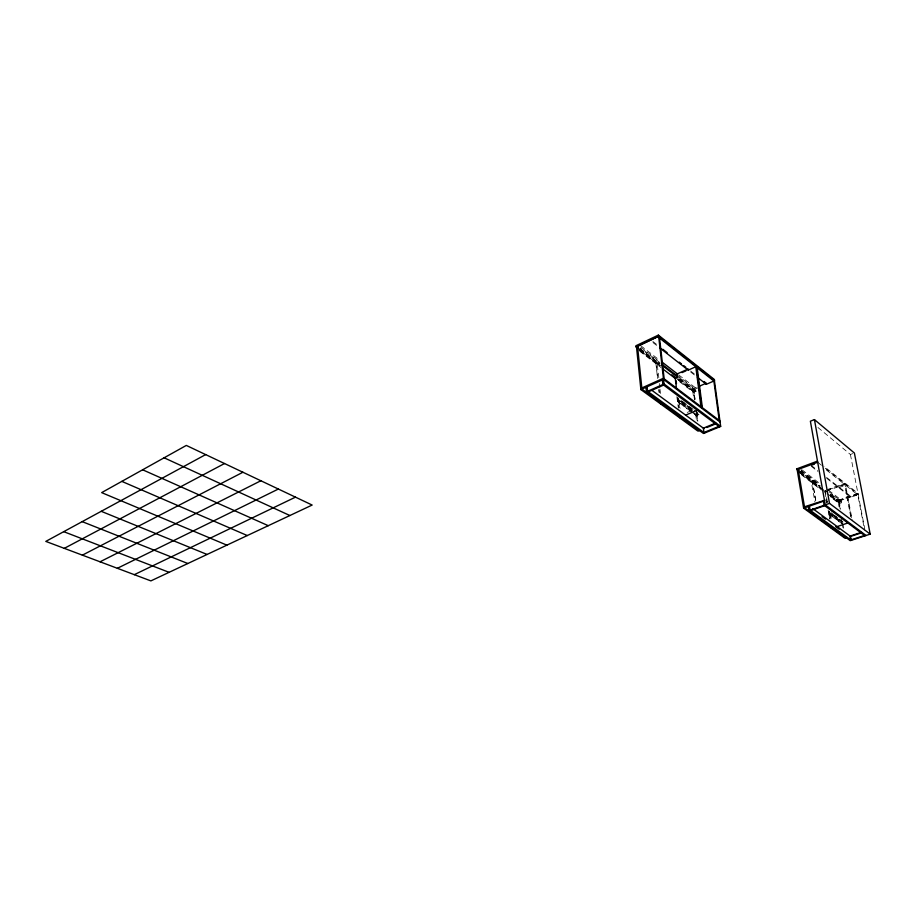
<?xml version="1.0" encoding="UTF-8"?>
<svg xmlns="http://www.w3.org/2000/svg" width="916" height="916" viewBox="0 0 916 916"><rect width="100%" height="100%" fill="white"/><g stroke="black" fill="none" stroke-linecap="round" stroke-linejoin="round"><path stroke-width="0.69" stroke-dasharray="4.58 3.44" d="M659.921 362.667L641.086 348.217L638.567 349.397L660.745 366.354M638.681 350.507L641.2 349.328L660.047 363.767M640.021 350.771L655.845 362.862L656.967 362.347L658.856 377.999M657.722 378.503L656.005 362.988L657.127 362.473L659.302 364.144M696.332 387.411L692.462 389.105L692.588 390.182L697.763 387.926M694.511 400.029L693.103 388.945L693.79 389.472L696.366 388.35M678.08 379.865L692.759 391.086L693.87 390.605L695.061 400.052M678.447 398.964L677.325 399.445L694.385 412.166M678.767 374.942L695.565 387.869L696.011 391.338L693.538 392.403L677.829 380.415M691.191 410.173L678.676 400.853L677.542 401.345L692.347 412.337M692.198 409.555L682.031 401.964L679.523 403.051L693.091 413.139M687.206 412.44L692.198 410.311M693.492 413.185L695.759 414.879L698.839 413.505L698.977 414.605L696.481 415.658L694.225 413.975M800.401 471.683L801.443 471.293L820.221 485.709M799.29 473.16L801.615 472.301L819.293 485.846M817.954 427.497L850.414 454.485L854.376 453.008M811.416 481.782L812.458 481.404L815.767 500.422M826.553 489.831L844.438 483.442L851.09 518.811M828.35 489.774L844.941 483.843L851.342 517.838M826.679 478.335L837.648 486.911L844.621 484.427L826.049 469.736M826.312 491.079L845.457 484.255L852.12 519.59M824.904 492.087L826.037 491.812M838.678 487.713L845.64 485.24L857.788 494.835L850.884 497.251L838.678 487.713L838.495 486.74L850.689 496.277L850.884 497.251M826.77 501.991L827.801 501.625M826.805 502.208L827.846 501.842M858.017 493.38L837.797 500.457L837.98 501.418L858.212 494.342L858.017 493.38L823.976 466.381M840.144 508.838L838.609 500.514L857.605 493.873L864.612 530.192M838.609 500.514L858.097 494.262M830.526 496.392L838.232 502.277L839.251 501.922L830.446 495.178M828.591 490.266L840.877 499.712L841.449 502.838L839.182 503.628L830.228 496.793M829.827 519.12L828.877 513.796L829.919 513.441L843.189 523.322M832.793 513.533L830.48 514.334L842.846 523.528M830.881 518.765L829.564 511.723L828.579 512.101L841.85 521.983L842.88 521.639L830.72 512.559M841.907 523.677L830.663 515.33L832.976 514.529L845.331 523.746M680.771 401.345L692.061 409.773M842.983 522.269L831.751 513.899L831.362 511.689M691.82 411.192L679.386 401.941L681.893 400.853L682.031 401.964M692.954 412.04L696.343 414.559M828.877 513.796L842.159 523.666L842.892 527.616M683.027 401.7L693.194 409.292M694.317 410.128L697.706 412.658M680.725 400.658L693.229 409.99M696.721 412.921L698.977 414.605M639.792 351.355L660.871 367.453M801.5 474.854L821.412 490.06M639.952 348.744L659.898 364.03M678.882 378.709L694.763 390.743L694.454 388.361L678.779 376.304M798.855 470.618L820.289 486.923M824.709 490.312L826.919 492.007M830.01 494.48L840.247 502.22L839.857 500.079L828.682 491.491M640.021 349.374L656.967 362.347M679.191 379.373L693.87 390.605M800.573 472.312L823.679 490.003M640.524 350.336L660.894 365.931M677.874 378.915L692.588 390.182M800.126 472.461L823.507 490.346M830.182 495.453L837.98 501.418M676.581 378.468L693.412 391.338L695.874 390.262L679.065 377.358L679.191 378.445L696.011 391.338M799.118 472.164L821.24 489.075M822.339 489.923L825.66 492.453M827.812 494.102L838.999 502.655L841.277 501.865L828.991 492.442M656.005 362.988L660.367 366.32M800.607 473.515L820.404 488.652M640.799 347.13L659.623 361.591M801.122 470.32L819.9 484.747M825.785 490.678L825.27 490.289L827.537 502.918M830.285 494.274L841.449 502.838M640.834 345.744L659.646 360.228M802.176 469.931L819.831 483.522M652.959 342.561L658.467 346.866M690.756 372.102L695.21 375.583M811.313 466.336L817.896 471.477M652.833 341.45L658.341 345.756M690.618 371.014L695.072 374.507M811.141 465.328L817.725 470.481M826.495 477.35L837.464 485.927L837.648 486.911M818.228 462.695L821.503 465.282M825.247 468.248L858.212 494.342M850.414 454.485L864.715 528.498M839.113 500.892L840.648 509.216M842.949 524.101L843.716 528.269M838.232 502.277L839.251 507.83M841.335 519.189L841.85 521.983M830.331 513.51L831.591 520.528M829.427 511.265L830.686 518.238M829.037 511.334L830.297 518.353M825.018 492.178L826.014 497.777M826.14 499.06L826.896 503.25M828.144 510.223L829.633 518.593M815.652 500.342L812.332 481.312L811.301 481.69L814.954 502.151M801.065 469.072L801.615 472.301M693.79 389.472L695.015 399.17M696.607 411.639L697.832 421.326M696.881 414.41L697.74 421.142M696.091 412.509L697.133 420.822M692.759 391.086L693.607 397.83M695.759 414.879L696.446 420.261M679.134 399.868L680.141 408.273M678.676 400.853L679.489 407.666M678.252 397.933L679.42 407.746M677.542 397.395L678.71 407.219M676.844 396.674L678.355 408.158M659.314 383.518L659.795 387.743M659.944 389.151L660.585 393.514M658.97 389.781L659.291 392.609M655.845 362.862L657.562 378.377M658.81 389.666L659.119 392.483M641.086 348.217L641.2 349.328"/><path stroke-width="1.37" d="M205.665 454.599L45.8 541.402L150.877 580.893L312.15 505.048L186.314 445.428L101.653 492.625L226.893 545.146M64.292 548.352L224.523 463.53M82.371 555.153L242.923 472.244M100.05 561.794L260.865 480.751M117.362 568.298L278.372 489.041M134.297 574.664L295.467 497.148M658.364 335.107L658.49 336.218L714.549 380.598L714.4 379.522L658.364 335.107L635.887 345.767L636.002 346.878L638.257 348.607M636.002 346.878L658.49 336.218M698.885 429.638L699.023 430.749L641.956 389.105L637.547 346.351L658.661 336.355L664.054 383.953L720.686 426.432L703.488 433.486L646.421 391.819L645.952 387.308M637.765 347.645L636.631 348.183L640.868 389.563L660.367 403.761L661.512 403.269M641.83 387.949L663.413 378.251L719.93 420.936M640.868 389.563L663.55 379.419L720.091 422.058M676.168 374.381L687.859 369.137M682.077 372.606L685.97 370.854M659.566 347.736L688.225 370.133L695.794 366.744L659.543 338.073M661.856 361.923L677.348 373.854L677.771 377.358L675.287 378.468L663.081 369.148M646.421 391.819L664.054 383.953M648.356 391.865L663.642 385.052M699.549 386.128L705.984 383.323M661.684 403.384L660.539 403.887L679.328 417.582L680.462 417.101M697.442 377.335L706.362 384.296L713.862 381.022L697.202 367.854M680.622 417.215L679.489 417.696L697.809 431.035L698.931 430.577M685.557 415.154L698.049 409.853M715.762 423.043L703.362 428.161L703.923 432.512L718.842 426.387M706.923 427.497L715.213 424.074M808.336 506.537L809.023 510.555L850.254 540.669L870.2 534.131L854.376 453.008L814.438 419.597L810.374 421.2L825.27 504.876L866.067 535.482M799.015 471.603L796.622 468.912L817.381 461.16L817.564 462.168M796.794 469.908L817.679 462.259M811.736 465.11L814.324 464.137M798.443 470.675L797.389 471.064L803.63 508.14L844.827 538.15L845.869 537.807M804.477 506.8L824.904 500.205M803.63 508.14L824.549 500.834M809.023 510.555L829.518 503.388L870.2 534.131M810.66 510.59L824.721 505.666M817.667 518.364L818.721 517.998M817.782 518.456L818.847 518.09M831.385 528.36L832.552 528.085M836.423 526.837L848.136 522.887M861.258 532.368L850.071 536.066L850.792 539.959L864.498 535.459M849.819 536.684L860.513 533.158M63.731 531.669L169.094 572.328M82.2 521.639L187.826 563.512M101.218 511.311L207.085 554.455M121.817 481.381L247.286 535.551M142.621 469.782L268.262 525.681M164.113 457.805L289.88 515.525M704.622 433.028L647.589 391.304L647.108 386.792M822.064 516.613L825.499 519.132M835.804 526.7L839.228 529.219M651.665 390.147L704.06 428.677M812.847 508.678L850.575 536.433M719.529 426.902L662.875 384.48L662.36 379.945M865.002 535.826L824.171 505.266L823.461 501.212M796.622 468.912L798.855 470.618M671.829 374.839L675.161 377.381L676.535 388.991M662.131 364.362L677.645 376.27M637.547 346.351L638.315 346.935M798.741 469.942L798.191 469.519L804.66 507.83L845.937 537.967L845.754 536.959M662.257 365.461L677.771 377.358M662.749 349.214L667.157 352.66M679.271 362.141L681.481 363.87M683.68 365.587L685.889 367.316M703.992 381.48L706.213 383.22L706.362 384.296M850.815 537.726L851.296 540.326L810.099 510.189L809.412 506.159M814.438 419.597L829.518 503.388M714.4 380.483L720.686 426.432M713.713 379.945L719.243 420.421M697.065 366.755L702.366 407.666M696.355 366.205L701.805 408.261M695.656 365.644L700.946 406.59M688.088 369.034L688.225 370.133M676.145 380.838L676.477 383.632M659.417 336.951L664.18 378.835"/></g></svg>
